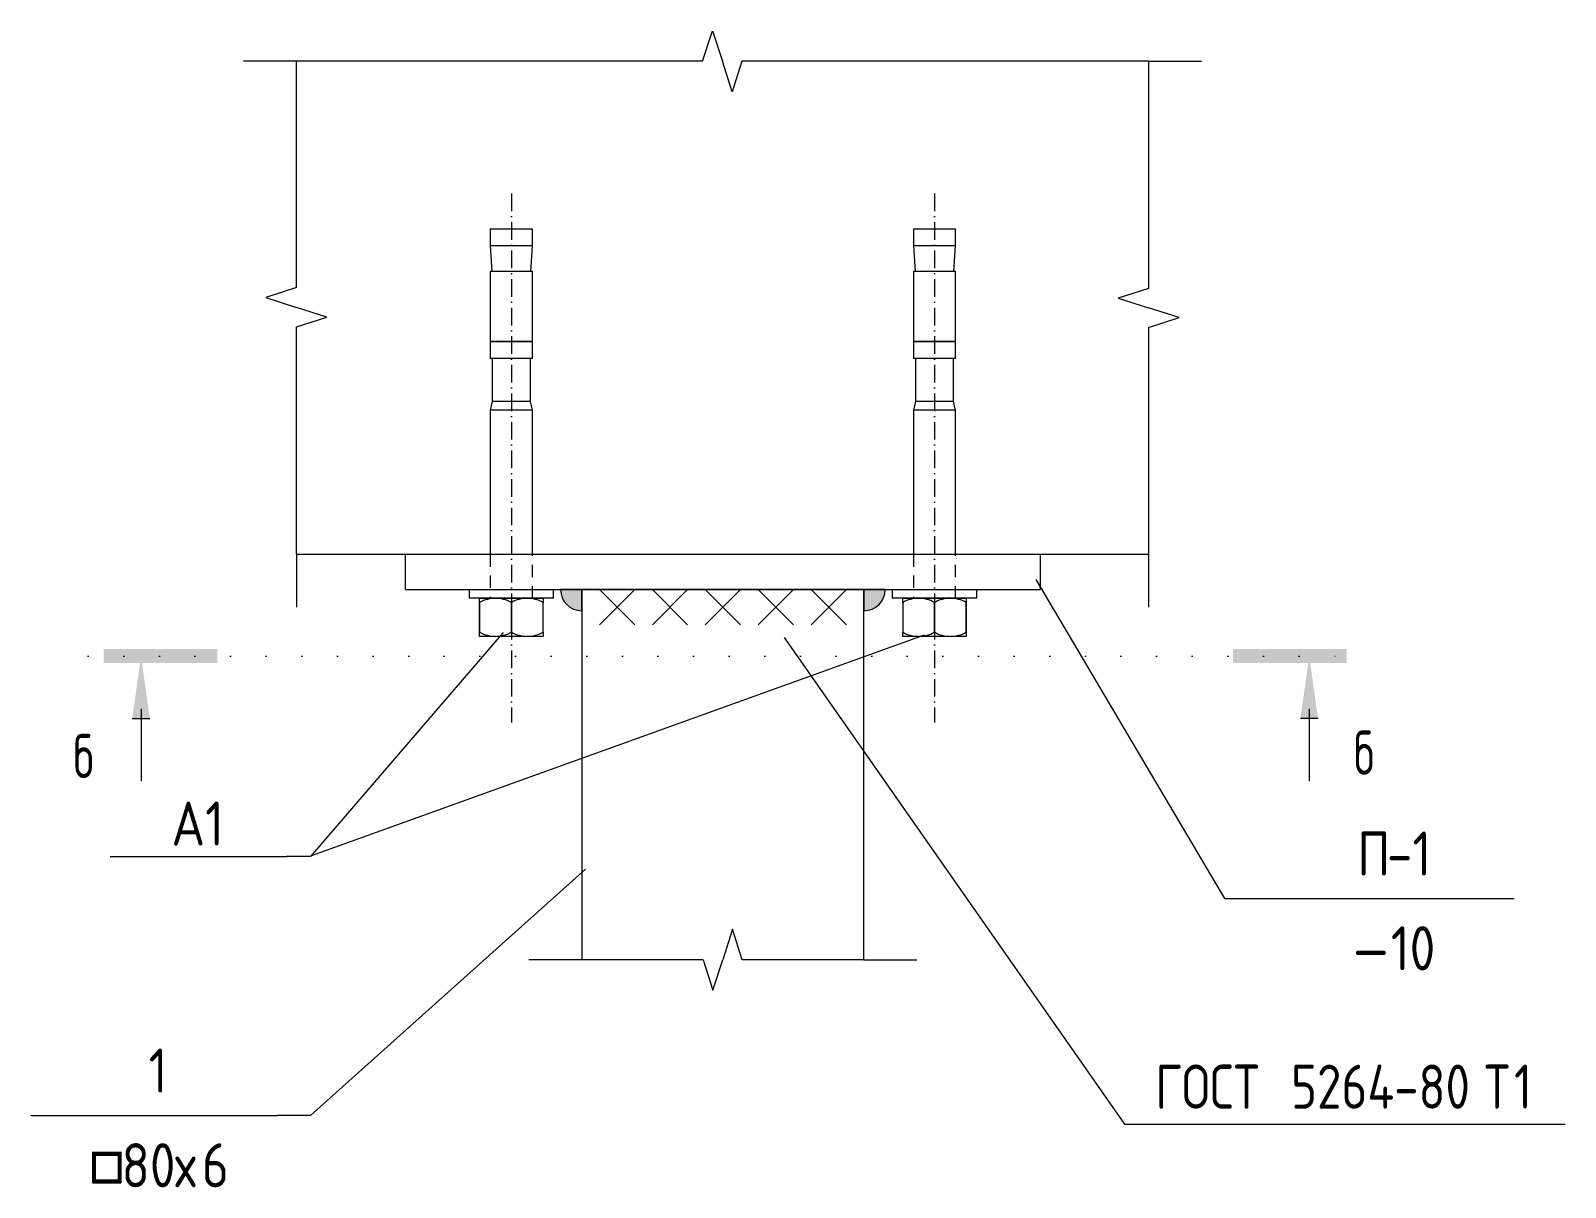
# Model space of a CAD drawing. Header units: millimetres. Extents: x 38797 to 82950, y -34477 to 2697.
# Drawn here: x 80235.7 to 80670.9, y -31624.6 to -31296.5 of the extents above; entities that cross this region are included whole.
import ezdxf

# ---------------------------------------------------------------- set-up
doc = ezdxf.new("R2010")
doc.units = ezdxf.units.MM
for name, pattern in [('01 Штриховая _4 мм_', [6, 3.5, -2.5]), ('02 Штрихпунктирная _5 мм_', [8, 5, -1.5, 0, -1.5]), ('04 Пунктир 10мм', [10, 0, -10])]:
    doc.linetypes.add(name, pattern=pattern)
for name, color, linetype, lineweight in [('AA_Linii', 7, 'Continuous', 9), ('AA_Oformlenie', 7, 'Continuous', 9), ('AA_Razrez', 7, 'Continuous', 9), ('AA_Vinoska', 7, 'Continuous', 9), ('AF_Balki', 7, 'Continuous', 20), ('KR_Detal', 7, 'Continuous', 20)]:
    doc.layers.add(name, color=color, linetype=linetype, lineweight=lineweight)
doc.styles.add('GOST Common_1', font='GOST_Common.ttf', dxfattribs={"width": 0.85, "height": 12.5})
doc.styles.add('ISOCPEUR_6', font='isocpeur.TTF', dxfattribs={"width": 0.7, "height": 12.5})
doc.styles.add('ISOCPEUR_7', font='isocpeur.TTF', dxfattribs={"width": 0.85, "height": 12.5})
doc.styles.add('ISOCPEUR_8', font='isocpeur.TTF', dxfattribs={"width": 0.85, "height": 12.5})

# ---------------------------------------------------------------- blocks, each defined once
blk = doc.blocks.new('354_Прокат Лист _НесКаркас_РабПлоск_ - 354_Прокат Лист _НесКаркас_РабПлоск_-3866538-Узел Б')
at = {"layer": 'AF_Balki'}
for p, q in [((41085.06, -31455), (41085.06, -31445)), ((41085.06, -31445), (41265.06, -31445)), ((41265.06, -31445), (41265.06, -31455)), ((41085.06, -31455), (41265.06, -31455))]:
    blk.add_line(p, q, dxfattribs=at)
blk = doc.blocks.new('354_Шайба_ГОСТ 11371-78_СоедНесК_РабПлоск_ - Шайба_ГОСТ 11371-78-3791985-Узел Б')
at = {"layer": 'KR_Detal'}
for p, q in [((41223.06, -31455), (41223.06, -31457.5)), ((41223.06, -31455), (41247.06, -31455)), ((41247.06, -31457.5), (41247.06, -31455)), ((41247.06, -31457.5), (41223.06, -31457.5))]:
    blk.add_line(p, q, dxfattribs=at)
blk = doc.blocks.new('354_Шайба_ГОСТ 11371-78_СоедНесК_РабПлоск_ - Шайба_ГОСТ 11371-78-V86-Узел Б')
at = {"layer": 'KR_Detal'}
for p, q in [((41103.06, -31455), (41103.06, -31457.5)), ((41103.06, -31455), (41127.06, -31455)), ((41127.06, -31457.5), (41127.06, -31455)), ((41127.06, -31457.5), (41103.06, -31457.5))]:
    blk.add_line(p, q, dxfattribs=at)
blk = doc.blocks.new('354_Анкер клиновой _СоедНесК_РабПлоск_ - M12x120_20-3789180-Узел Б')
at = {"layer": 'KR_Detal'}
for p, q in [((41229.06, -31352.7), (41229.06, -31357.5)), ((41229.06, -31352.7), (41241.06, -31352.7)), ((41241.06, -31357.5), (41241.06, -31352.7)), ((41229.06, -31357.5), (41229.54, -31364.7)), ((41241.06, -31357.5), (41229.06, -31357.5)), ((41240.59, -31364.7), (41241.06, -31357.5)), ((41229.06, -31364.7), (41229.06, -31384.7)), ((41229.06, -31364.7), (41241.06, -31364.7)), ((41241.06, -31384.7), (41241.06, -31364.7)), ((41241.06, -31384.7), (41229.06, -31384.7)), ((41229.06, -31384.7), (41229.06, -31389.5)), ((41229.06, -31384.7), (41241.06, -31384.7)), ((41241.06, -31389.5), (41241.06, -31384.7)), ((41241.06, -31389.5), (41229.06, -31389.5)), ((41229.66, -31389.5), (41229.66, -31401.7)), ((41240.46, -31401.7), (41240.46, -31389.5)), ((41229.66, -31401.7), (41229.06, -31404.1)), ((41240.46, -31401.7), (41229.66, -31401.7)), ((41241.06, -31404.1), (41240.46, -31401.7)), ((41229.06, -31404.1), (41229.06, -31445)), ((41241.06, -31404.1), (41229.06, -31404.1)), ((41241.06, -31445), (41241.06, -31404.1)), ((41226.06, -31457.5), (41230.56, -31457.5)), ((41226.06, -31458.68), (41226.06, -31467.12)), ((41230.88, -31457.5), (41235.06, -31457.5)), ((41235.06, -31457.5), (41239.24, -31457.5)), ((41235.06, -31467.12), (41235.06, -31458.68)), ((41239.56, -31457.5), (41244.06, -31457.5)), ((41244.06, -31467.12), (41244.06, -31458.68)), ((41230.56, -31468.3), (41226.06, -31468.3)), ((41235.06, -31468.3), (41230.88, -31468.3)), ((41239.24, -31468.3), (41235.06, -31468.3)), ((41244.06, -31468.3), (41239.56, -31468.3))]:
    blk.add_line(p, q, dxfattribs=at)
at = {"layer": 'KR_Detal', "linetype": '01 Штриховая _4 мм_', "lineweight": 9}
for p, q in [((41229.06, -31445.05), (41229.06, -31457.5)), ((41241.06, -31457.5), (41241.06, -31445.05))]:
    blk.add_line(p, q, dxfattribs=at)
at = {"layer": 'KR_Detal'}
for points in [[(41230.56, -31457.5), (41229.77, -31457.5), (41228.24, -31457.7), (41226.77, -31458.29), (41226.06, -31458.68)], [(41226.06, -31458.68), (41226.06, -31458.29), (41226.06, -31457.7), (41226.06, -31457.5), (41226.06, -31457.5)], [(41235.06, -31458.68), (41234.35, -31458.29), (41232.89, -31457.7), (41231.35, -31457.5), (41230.56, -31457.5)], [(41239.56, -31457.5), (41238.77, -31457.5), (41237.24, -31457.7), (41235.77, -31458.29), (41235.06, -31458.68)], [(41244.06, -31458.68), (41243.35, -31458.29), (41241.89, -31457.7), (41240.35, -31457.5), (41239.56, -31457.5)], [(41244.06, -31457.5), (41244.06, -31457.5), (41244.06, -31457.7), (41244.06, -31458.29), (41244.06, -31458.68)], [(41226.06, -31467.12), (41226.77, -31467.51), (41228.24, -31468.1), (41229.77, -31468.3), (41230.56, -31468.3)], [(41226.06, -31468.3), (41226.06, -31468.3), (41226.06, -31468.1), (41226.06, -31467.51), (41226.06, -31467.12)], [(41230.56, -31468.3), (41231.35, -31468.3), (41232.89, -31468.1), (41234.35, -31467.51), (41235.06, -31467.12)], [(41235.06, -31467.12), (41235.77, -31467.51), (41237.24, -31468.1), (41238.77, -31468.3), (41239.56, -31468.3)], [(41239.56, -31468.3), (41240.35, -31468.3), (41241.89, -31468.1), (41243.35, -31467.51), (41244.06, -31467.12)], [(41244.06, -31467.12), (41244.06, -31467.51), (41244.06, -31468.1), (41244.06, -31468.3), (41244.06, -31468.3)]]:
    blk.add_open_spline(points, degree=3, dxfattribs=at)
blk = doc.blocks.new('354_Анкер клиновой _СоедНесК_РабПлоск_ - M12x120_20-3803632-Узел Б')
at = {"layer": 'KR_Detal'}
for p, q in [((41229.06, -31352.7), (41229.06, -31357.5)), ((41229.06, -31352.7), (41241.06, -31352.7)), ((41241.06, -31357.5), (41241.06, -31352.7)), ((41229.06, -31357.5), (41229.54, -31364.7)), ((41241.06, -31357.5), (41229.06, -31357.5)), ((41240.59, -31364.7), (41241.06, -31357.5)), ((41229.06, -31364.7), (41229.06, -31384.7)), ((41229.06, -31364.7), (41229.49, -31364.7)), ((41240.63, -31364.7), (41241.06, -31364.7)), ((41241.06, -31384.7), (41241.06, -31364.7)), ((41236.61, -31384.7), (41229.06, -31384.7)), ((41229.06, -31384.7), (41229.06, -31389.5)), ((41229.06, -31384.7), (41236.61, -31384.7)), ((41241.06, -31384.7), (41236.63, -31384.7)), ((41236.63, -31384.7), (41241.06, -31384.7)), ((41241.06, -31389.5), (41241.06, -31384.7)), ((41236.61, -31389.5), (41229.06, -31389.5)), ((41229.66, -31389.5), (41229.66, -31401.7)), ((41241.06, -31389.5), (41236.63, -31389.5)), ((41240.46, -31401.7), (41240.46, -31389.5)), ((41229.66, -31401.7), (41229.06, -31404.1)), ((41240.46, -31401.7), (41229.66, -31401.7)), ((41241.06, -31404.1), (41240.46, -31401.7)), ((41229.06, -31404.1), (41229.06, -31445)), ((41241.06, -31404.1), (41229.06, -31404.1)), ((41241.06, -31445), (41241.06, -31404.1)), ((41226.06, -31457.5), (41230.56, -31457.5)), ((41226.06, -31458.68), (41226.06, -31467.12)), ((41230.56, -31457.5), (41230.78, -31457.5)), ((41230.88, -31457.5), (41235.06, -31457.5)), ((41235.06, -31457.5), (41239.24, -31457.5)), ((41235.06, -31458.68), (41235.06, -31467.12)), ((41239.34, -31457.5), (41239.56, -31457.5)), ((41239.56, -31457.5), (41244.06, -31457.5)), ((41244.06, -31458.68), (41244.06, -31467.12)), ((41230.56, -31468.3), (41226.06, -31468.3)), ((41235.06, -31468.3), (41230.88, -31468.3)), ((41239.24, -31468.3), (41235.06, -31468.3)), ((41244.06, -31468.3), (41239.56, -31468.3))]:
    blk.add_line(p, q, dxfattribs=at)
at = {"layer": 'KR_Detal', "linetype": '01 Штриховая _4 мм_', "lineweight": 9}
for p, q in [((41229.51, -31364.7), (41240.61, -31364.7)), ((41229.06, -31445.05), (41229.06, -31457.5)), ((41241.06, -31457.5), (41241.06, -31445.05))]:
    blk.add_line(p, q, dxfattribs=at)
at = {"layer": 'KR_Detal'}
for points in [[(41226.06, -31458.68), (41226.06, -31458.29), (41226.06, -31457.7), (41226.06, -31457.5), (41226.06, -31457.5)], [(41244.06, -31457.5), (41244.06, -31457.5), (41244.06, -31457.7), (41244.06, -31458.29), (41244.06, -31458.68)], [(41226.06, -31467.12), (41226.77, -31467.51), (41228.24, -31468.1), (41229.77, -31468.3), (41230.56, -31468.3)], [(41226.06, -31468.3), (41226.06, -31468.3), (41226.06, -31468.1), (41226.06, -31467.51), (41226.06, -31467.12)], [(41230.56, -31468.3), (41231.35, -31468.3), (41232.89, -31468.1), (41234.35, -31467.51), (41235.06, -31467.12)], [(41235.06, -31467.12), (41235.77, -31467.51), (41237.24, -31468.1), (41238.77, -31468.3), (41239.56, -31468.3)], [(41239.56, -31468.3), (41240.35, -31468.3), (41241.89, -31468.1), (41243.35, -31467.51), (41244.06, -31467.12)], [(41244.06, -31467.12), (41244.06, -31467.51), (41244.06, -31468.1), (41244.06, -31468.3), (41244.06, -31468.3)]]:
    blk.add_open_spline(points, degree=3, dxfattribs=at)
for points, knots in [([(41230.25, -31457.51), (41229.57, -31457.53), (41228.14, -31457.74), (41226.77, -31458.29), (41226.06, -31458.68)], [0.0657799, 0.0657799, 0.0657799, 0.0657799, 0.5, 1, 1, 1, 1]), ([(41235.06, -31458.68), (41234.35, -31458.29), (41232.97, -31457.73), (41231.52, -31457.53), (41230.82, -31457.5)], [0, 0, 0, 0, 0.5, 0.9441988, 0.9441988, 0.9441988, 0.9441988]), ([(41239.3, -31457.5), (41238.6, -31457.53), (41237.16, -31457.73), (41235.77, -31458.29), (41235.06, -31458.68)], [0.0558012, 0.0558012, 0.0558012, 0.0558012, 0.5, 1, 1, 1, 1]), ([(41244.06, -31458.68), (41243.35, -31458.29), (41241.98, -31457.74), (41240.55, -31457.53), (41239.87, -31457.51)], [0, 0, 0, 0, 0.5, 0.9342201, 0.9342201, 0.9342201, 0.9342201])]:
    blk.add_open_spline(points, degree=3, knots=knots, dxfattribs=at)
blk = doc.blocks.new('354_Шайба_ГОСТ 11371-78_СоедНесК_РабПлоск_ - Шайба_ГОСТ 11371-78-3803743-Узел Б')
at = {"layer": 'KR_Detal'}
for p, q in [((41223.06, -31455), (41223.06, -31457.5)), ((41223.06, -31455), (41229.06, -31455)), ((41241.06, -31455), (41247.06, -31455)), ((41247.06, -31457.5), (41247.06, -31455)), ((41247.06, -31457.5), (41223.06, -31457.5))]:
    blk.add_line(p, q, dxfattribs=at)
at = {"layer": 'KR_Detal', "linetype": '01 Штриховая _4 мм_', "lineweight": 9}
blk.add_line((41229.06, -31455), (41241.06, -31455), dxfattribs=at)
blk = doc.blocks.new('354_Анкер клиновой _СоедНесК_РабПлоск_ - M12x120_20-V85-Узел Б')
at = {"layer": 'KR_Detal'}
for p, q in [((41109.06, -31352.7), (41109.06, -31357.5)), ((41109.06, -31352.7), (41121.06, -31352.7)), ((41121.06, -31357.5), (41121.06, -31352.7)), ((41109.06, -31357.5), (41109.54, -31364.7)), ((41121.06, -31357.5), (41109.06, -31357.5)), ((41120.59, -31364.7), (41121.06, -31357.5)), ((41109.06, -31364.7), (41109.06, -31384.7)), ((41109.06, -31364.7), (41121.06, -31364.7)), ((41121.06, -31384.7), (41121.06, -31364.7)), ((41121.06, -31384.7), (41109.06, -31384.7)), ((41109.06, -31384.7), (41109.06, -31389.5)), ((41109.06, -31384.7), (41121.06, -31384.7)), ((41121.06, -31389.5), (41121.06, -31384.7)), ((41121.06, -31389.5), (41109.06, -31389.5)), ((41109.66, -31389.5), (41109.66, -31401.7)), ((41120.46, -31401.7), (41120.46, -31389.5)), ((41109.66, -31401.7), (41109.06, -31404.1)), ((41120.46, -31401.7), (41109.66, -31401.7)), ((41121.06, -31404.1), (41120.46, -31401.7)), ((41109.06, -31404.1), (41109.06, -31445)), ((41121.06, -31404.1), (41109.06, -31404.1)), ((41121.06, -31445), (41121.06, -31404.1)), ((41106.06, -31457.5), (41110.56, -31457.5)), ((41106.06, -31458.68), (41106.06, -31467.12)), ((41110.88, -31457.5), (41115.06, -31457.5)), ((41115.06, -31458.68), (41115.06, -31467.12)), ((41115.08, -31457.5), (41119.24, -31457.5)), ((41119.56, -31457.5), (41124.06, -31457.5)), ((41124.06, -31467.12), (41124.06, -31458.68)), ((41110.56, -31468.3), (41106.06, -31468.3)), ((41115.06, -31468.3), (41110.88, -31468.3)), ((41119.24, -31468.3), (41115.06, -31468.3)), ((41124.06, -31468.3), (41119.56, -31468.3))]:
    blk.add_line(p, q, dxfattribs=at)
at = {"layer": 'KR_Detal', "linetype": '01 Штриховая _4 мм_', "lineweight": 9}
for p, q in [((41109.06, -31445.05), (41109.06, -31457.5)), ((41121.06, -31457.5), (41121.06, -31445.05))]:
    blk.add_line(p, q, dxfattribs=at)
at = {"layer": 'KR_Detal'}
for points in [[(41110.56, -31457.5), (41109.77, -31457.5), (41108.24, -31457.7), (41106.77, -31458.29), (41106.06, -31458.68)], [(41106.06, -31458.68), (41106.06, -31458.29), (41106.06, -31457.7), (41106.06, -31457.5), (41106.06, -31457.5)], [(41115.06, -31458.68), (41114.35, -31458.29), (41112.89, -31457.7), (41111.35, -31457.5), (41110.56, -31457.5)], [(41119.56, -31457.5), (41118.77, -31457.5), (41117.24, -31457.7), (41115.77, -31458.29), (41115.06, -31458.68)], [(41124.06, -31458.68), (41123.35, -31458.29), (41121.89, -31457.7), (41120.35, -31457.5), (41119.56, -31457.5)], [(41124.06, -31457.5), (41124.06, -31457.5), (41124.06, -31457.7), (41124.06, -31458.29), (41124.06, -31458.68)], [(41106.06, -31467.12), (41106.77, -31467.51), (41108.24, -31468.1), (41109.77, -31468.3), (41110.56, -31468.3)], [(41106.06, -31468.3), (41106.06, -31468.3), (41106.06, -31468.1), (41106.06, -31467.51), (41106.06, -31467.12)], [(41110.56, -31468.3), (41111.35, -31468.3), (41112.89, -31468.1), (41114.35, -31467.51), (41115.06, -31467.12)], [(41115.06, -31467.12), (41115.77, -31467.51), (41117.24, -31468.1), (41118.77, -31468.3), (41119.56, -31468.3)], [(41119.56, -31468.3), (41120.35, -31468.3), (41121.89, -31468.1), (41123.35, -31467.51), (41124.06, -31467.12)], [(41124.06, -31467.12), (41124.06, -31467.51), (41124.06, -31468.1), (41124.06, -31468.3), (41124.06, -31468.3)]]:
    blk.add_open_spline(points, degree=3, dxfattribs=at)
blk = doc.blocks.new('354_Анкер клиновой _СоедНесК_РабПлоск_ - M12x120_20-V87-Узел Б')
at = {"layer": 'KR_Detal'}
for p, q in [((41109.06, -31352.7), (41109.06, -31357.5)), ((41109.06, -31352.7), (41121.06, -31352.7)), ((41121.06, -31357.5), (41121.06, -31352.7)), ((41109.06, -31357.5), (41109.54, -31364.7)), ((41121.06, -31357.5), (41109.06, -31357.5)), ((41120.59, -31364.7), (41121.06, -31357.5)), ((41109.06, -31364.7), (41109.06, -31384.7)), ((41109.06, -31364.7), (41109.49, -31364.7)), ((41120.63, -31364.7), (41121.06, -31364.7)), ((41121.06, -31384.7), (41121.06, -31364.7)), ((41115.06, -31384.7), (41109.06, -31384.7)), ((41109.06, -31384.7), (41109.06, -31389.5)), ((41109.06, -31384.7), (41115.06, -31384.7)), ((41121.06, -31384.7), (41115.08, -31384.7)), ((41115.08, -31384.7), (41121.06, -31384.7)), ((41121.06, -31389.5), (41121.06, -31384.7)), ((41121.06, -31389.5), (41109.06, -31389.5)), ((41109.66, -31389.5), (41109.66, -31401.7)), ((41120.46, -31401.7), (41120.46, -31389.5)), ((41109.66, -31401.7), (41109.06, -31404.1)), ((41120.46, -31401.7), (41109.66, -31401.7)), ((41121.06, -31404.1), (41120.46, -31401.7)), ((41109.06, -31404.1), (41109.06, -31445)), ((41121.06, -31404.1), (41109.06, -31404.1)), ((41121.06, -31445), (41121.06, -31404.1)), ((41106.06, -31457.5), (41110.56, -31457.5)), ((41106.06, -31467.12), (41106.06, -31458.68)), ((41110.56, -31457.5), (41110.78, -31457.5)), ((41110.88, -31457.5), (41115.06, -31457.5)), ((41115.06, -31467.12), (41115.06, -31458.68)), ((41115.08, -31457.5), (41119.24, -31457.5)), ((41119.34, -31457.5), (41119.56, -31457.5)), ((41119.56, -31457.5), (41124.06, -31457.5)), ((41124.06, -31467.12), (41124.06, -31458.68)), ((41110.56, -31468.3), (41106.06, -31468.3)), ((41115.06, -31468.3), (41110.88, -31468.3)), ((41119.24, -31468.3), (41115.06, -31468.3)), ((41124.06, -31468.3), (41119.56, -31468.3))]:
    blk.add_line(p, q, dxfattribs=at)
at = {"layer": 'KR_Detal', "linetype": '01 Штриховая _4 мм_', "lineweight": 9}
for p, q in [((41109.51, -31364.7), (41120.61, -31364.7)), ((41109.06, -31445.05), (41109.06, -31457.5)), ((41121.06, -31457.5), (41121.06, -31445.05))]:
    blk.add_line(p, q, dxfattribs=at)
at = {"layer": 'KR_Detal'}
for points in [[(41106.06, -31458.68), (41106.06, -31458.29), (41106.06, -31457.7), (41106.06, -31457.5), (41106.06, -31457.5)], [(41124.06, -31457.5), (41124.06, -31457.5), (41124.06, -31457.7), (41124.06, -31458.29), (41124.06, -31458.68)], [(41106.06, -31468.3), (41106.06, -31468.3), (41106.06, -31468.1), (41106.06, -31467.51), (41106.06, -31467.12)], [(41106.06, -31467.12), (41106.77, -31467.51), (41108.24, -31468.1), (41109.77, -31468.3), (41110.56, -31468.3)], [(41110.56, -31468.3), (41111.35, -31468.3), (41112.89, -31468.1), (41114.35, -31467.51), (41115.06, -31467.12)], [(41115.06, -31467.12), (41115.77, -31467.51), (41117.24, -31468.1), (41118.77, -31468.3), (41119.56, -31468.3)], [(41119.56, -31468.3), (41120.35, -31468.3), (41121.89, -31468.1), (41123.35, -31467.51), (41124.06, -31467.12)], [(41124.06, -31467.12), (41124.06, -31467.51), (41124.06, -31468.1), (41124.06, -31468.3), (41124.06, -31468.3)]]:
    blk.add_open_spline(points, degree=3, dxfattribs=at)
for points, knots in [([(41110.25, -31457.51), (41109.57, -31457.53), (41108.14, -31457.74), (41106.77, -31458.29), (41106.06, -31458.68)], [0.0657799, 0.0657799, 0.0657799, 0.0657799, 0.5, 1, 1, 1, 1]), ([(41115.06, -31458.68), (41114.35, -31458.29), (41112.97, -31457.73), (41111.52, -31457.53), (41110.82, -31457.5)], [0, 0, 0, 0, 0.5, 0.9441988, 0.9441988, 0.9441988, 0.9441988]), ([(41119.3, -31457.5), (41118.6, -31457.53), (41117.16, -31457.73), (41115.77, -31458.29), (41115.06, -31458.68)], [0.0558012, 0.0558012, 0.0558012, 0.0558012, 0.5, 1, 1, 1, 1]), ([(41124.06, -31458.68), (41123.35, -31458.29), (41121.98, -31457.74), (41120.55, -31457.53), (41119.87, -31457.51)], [0, 0, 0, 0, 0.5, 0.9342201, 0.9342201, 0.9342201, 0.9342201])]:
    blk.add_open_spline(points, degree=3, knots=knots, dxfattribs=at)
blk = doc.blocks.new('354_Шайба_ГОСТ 11371-78_СоедНесК_РабПлоск_ - Шайба_ГОСТ 11371-78-V88-Узел Б')
at = {"layer": 'KR_Detal'}
for p, q in [((41103.06, -31455), (41103.06, -31457.5)), ((41103.06, -31455), (41109.06, -31455)), ((41121.06, -31455), (41127.06, -31455)), ((41127.06, -31457.5), (41127.06, -31455)), ((41115.06, -31457.5), (41103.06, -31457.5)), ((41127.06, -31457.5), (41115.08, -31457.5))]:
    blk.add_line(p, q, dxfattribs=at)
at = {"layer": 'KR_Detal', "linetype": '01 Штриховая _4 мм_', "lineweight": 9}
blk.add_line((41109.06, -31455), (41121.06, -31455), dxfattribs=at)
blk = doc.blocks.new('011_ЛинияОбрыва _ЭлУзла_Линия_ - Тип 1-3858798-Узел Б')
at = {"layer": 'AA_Oformlenie'}
for p, q in [((41169.43, -31560), (41135.06, -31560)), ((41215.06, -31560), (41180.56, -31560))]:
    blk.add_line(p, q, dxfattribs=at)
blk = doc.blocks.new('011_ЛинияОбрыва _ЭлУзла_Линия_ - Тип 1-3860959-Узел Б')
at = {"layer": 'AA_Oformlenie'}
for p, q in [((41054.1, -31369.37), (41054.1, -31305.18)), ((41054.1, -31445), (41054.1, -31380.5))]:
    blk.add_line(p, q, dxfattribs=at)
blk = doc.blocks.new('011_ЛинияОбрыва _ЭлУзла_Линия_ - Тип 1-3860998-Узел Б')
at = {"layer": 'AA_Oformlenie'}
for p, q in [((41295.79, -31305.18), (41295.79, -31369.59)), ((41295.79, -31380.72), (41295.79, -31445))]:
    blk.add_line(p, q, dxfattribs=at)
blk = doc.blocks.new('011_ЛинияОбрыва _ЭлУзла_Линия_ - Тип 1-3861166-Узел Б')
at = {"layer": 'AA_Oformlenie'}
for p, q in [((41169.31, -31305.18), (41054.1, -31305.18)), ((41295.79, -31305.18), (41180.44, -31305.18))]:
    blk.add_line(p, q, dxfattribs=at)
blk = doc.blocks.new('Последовательность узлов - Сплошная 2мм М5-2304530-Узел Б')
at = {"layer": 'AA_Oformlenie'}
for p, q in [((41155.06, -31455), (41135.06, -31455)), ((41150.06, -31465), (41140.06, -31455)), ((41140.06, -31465), (41150.06, -31455)), ((41170.06, -31455), (41150.06, -31455)), ((41165.06, -31465), (41155.06, -31455)), ((41155.06, -31465), (41165.06, -31455)), ((41185.06, -31455), (41165.06, -31455)), ((41180.06, -31465), (41170.06, -31455)), ((41170.06, -31465), (41180.06, -31455)), ((41200.06, -31455), (41180.06, -31455)), ((41195.06, -31465), (41185.06, -31455)), ((41185.06, -31465), (41195.06, -31455)), ((41215.06, -31455), (41195.06, -31455)), ((41210.06, -31465), (41200.06, -31455)), ((41200.06, -31465), (41210.06, -31455))]:
    blk.add_line(p, q, dxfattribs=at)
blk = doc.blocks.new('044_М_Универсальная с полкой - Марка-3841701-Узел Б')
at = {"layer": 'AA_Vinoska'}
blk.add_line((41001.26, -31530.72), (41051.26, -31530.72), dxfattribs=at)
blk = doc.blocks.new('043_М_Балки_Полка - Позиция_Наименование_дп14-3841353-Узел Б')
at = {"layer": 'AA_Vinoska'}
blk.add_line((41329.44, -31542.63), (41399.44, -31542.63), dxfattribs=at)
blk = doc.blocks.new('010_Текст с выноской - Текст 2 строки-3808361-Узел Б')
at = {"layer": 'AA_Vinoska'}
blk.add_line((41288.95, -31606.67), (41413.95, -31606.67), dxfattribs=at)
blk = doc.blocks.new('Разрез - Номер узла_ сзади-394133-Узел Б')
at = {"layer": 'AA_Razrez'}
for points in [[(41319.69, -31471.87), (41319.69, -31475.86), (41351.97, -31475.86), (41351.97, -31471.87)], [(41338.85, -31491.56), (41343.82, -31491.56), (41341.34, -31473.89)]]:
    blk.add_hatch(color=256, dxfattribs=at).paths.add_polyline_path(points)
for p, q in [((41341.34, -31488.89), (41341.34, -31509.37)), ((41343.82, -31491.56), (41338.85, -31491.56))]:
    blk.add_line(p, q, dxfattribs=at)
blk = doc.blocks.new('Разрез - Номер узла_ спереди-394134-Узел Б')
at = {"layer": 'AA_Razrez'}
for points in [[(41031.69, -31471.87), (41031.69, -31475.86), (40999.41, -31475.86), (40999.41, -31471.87)], [(41012.53, -31491.56), (41007.56, -31491.56), (41010.05, -31473.89)]]:
    blk.add_hatch(color=256, dxfattribs=at).paths.add_polyline_path(points)
for p, q in [((41010.05, -31488.89), (41010.05, -31509.37)), ((41007.56, -31491.56), (41012.53, -31491.56))]:
    blk.add_line(p, q, dxfattribs=at)

msp = doc.modelspace()

# ---------------------------------------------------------------- hatches: boundary and pattern name
at = {"layer": 'AA_Oformlenie'}
msp.add_hatch(color=250, dxfattribs=at).paths.add_polyline_path([(80392.0457, -31461.0338), (80392.0457, -31454.9993), (80386.0113, -31455), (80386.2168, -31456.5611), (80386.8197, -31458.0165), (80387.7787, -31459.2663), (80389.0285, -31460.2253), (80390.4839, -31460.8281), (80392.0437, -31461.0335)])
h = msp.add_hatch(color=250, dxfattribs=at)
h.paths.add_polyline_path([(80472.0396, -31461.0338), (80473.6015, -31460.8281), (80475.0569, -31460.2253), (80476.3067, -31459.2663), (80477.2657, -31458.0165), (80477.8685, -31456.5611), (80478.0741, -31454.9993), (80472.0396, -31455), (80472.0396, -31460.8281)])
h.paths.add_polyline_path([(80472.0427, -31455.0001), (80472.0424, -31455), (80473.6015, -31455)])

# ---------------------------------------------------------------- linework, layer by layer
at = {"layer": 'AA_Linii', "linetype": '02 Штрихпунктирная _5 мм_', "lineweight": 20}
for p, q in [((80372.0427, -31342.7), (80372.0427, -31492.7)), ((80492.0427, -31342.7), (80492.0427, -31492.7))]:
    msp.add_line(p, q, dxfattribs=at)
at = {"layer": 'AA_Linii', "lineweight": 20}
msp.add_line((80311.0825, -31445), (80552.7665, -31445), dxfattribs=at)
at = {"layer": 'AA_Linii'}
for p, q in [((80392.0457, -31454.9993), (80386.0112, -31454.9993)), ((80392.0457, -31461.0338), (80392.0457, -31454.9993)), ((80478.0741, -31454.9993), (80472.0396, -31454.9993)), ((80472.0396, -31454.9993), (80472.0396, -31461.0338))]:
    msp.add_line(p, q, dxfattribs=at)
for centre, start, end in [((80392.0457, -31454.9993), 180, 270), ((80472.0396, -31454.9993), 270, 0)]:
    msp.add_arc(centre, 6.0345, start, end, dxfattribs=at)
at = {"layer": 'AA_Razrez', "linetype": '04 Пунктир 10мм'}
msp.add_line((80252.0283, -31473.8895), (80613.3184, -31473.8895), dxfattribs=at)
at = {"layer": 'AA_Vinoska'}
for p, q in [((80426.2937, -31305.1788), (80429.1091, -31296.5138)), ((80429.1091, -31296.5138), (80431.9245, -31305.1788)), ((80311.0825, -31305.1788), (80296.0825, -31305.1788)), ((80434.6745, -31313.839), (80431.9245, -31305.1788)), ((80437.4245, -31305.1788), (80434.6745, -31313.839)), ((80552.7665, -31305.1788), (80567.7665, -31305.1788)), ((80311.0825, -31369.3691), (80302.4175, -31372.1846)), ((80302.4175, -31372.1846), (80311.0825, -31375)), ((80552.7665, -31369.5894), (80544.1063, -31372.3394)), ((80544.1063, -31372.3394), (80552.7665, -31375.0894)), ((80319.7428, -31377.75), (80311.0825, -31375)), ((80561.4316, -31377.9048), (80552.7665, -31375.0894)), ((80311.0825, -31380.5), (80319.7428, -31377.75)), ((80552.7665, -31380.7203), (80561.4316, -31377.9048)), ((80311.0825, -31445), (80311.0825, -31460)), ((80552.7665, -31445), (80552.7665, -31460)), ((80520.7905, -31452.1231), (80574.2654, -31542.6326)), ((80489.0886, -31467.9189), (80314.8415, -31530.7178)), ((80369.7681, -31467.2333), (80315.0737, -31530.7178)), ((80449.4121, -31468.6323), (80545.93, -31606.6725)), ((80314.8415, -31530.7178), (80308.2369, -31530.7178)), ((80315.0737, -31530.7178), (80308.2369, -31530.7178)), ((80393.0448, -31534.358), (80315.0737, -31604.1725)), ((80574.2654, -31542.6326), (80586.4206, -31542.6326)), ((80434.7927, -31551.3397), (80432.0427, -31560)), ((80437.5427, -31560), (80434.7927, -31551.3397)), ((80392.0427, -31560), (80377.0427, -31560)), ((80426.4118, -31560), (80429.2272, -31568.665)), ((80429.2272, -31568.665), (80432.0427, -31560)), ((80472.0427, -31560), (80487.0427, -31560)), ((80315.0737, -31604.1725), (80305.7369, -31604.1725))]:
    msp.add_line(p, q, dxfattribs=at)
at = {"layer": 'AF_Balki'}
for p, q in [((80392.0427, -31455), (80392.0427, -31560)), ((80404.0427, -31455), (80460.0427, -31455)), ((80472.0427, -31560), (80472.0427, -31455))]:
    msp.add_line(p, q, dxfattribs=at)
at = {"layer": 'AF_Balki', "flags": 128}
for points in [[(80392.0427, -31455), (80392.3435, -31455), (80393.2311, -31455), (80394.6607, -31455), (80396.5608, -31455), (80398.8361, -31455), (80401.3724, -31455), (80404.0427, -31455)], [(80460.0427, -31455), (80462.7129, -31455), (80465.2493, -31455), (80467.5246, -31455), (80469.4247, -31455), (80470.8543, -31455), (80471.7418, -31455), (80472.0427, -31455)]]:
    msp.add_lwpolyline(points, dxfattribs=at)

# ---------------------------------------------------------------- block references
at = {"layer": 'AA_Oformlenie'}
for name in ['011_ЛинияОбрыва _ЭлУзла_Линия_ - Тип 1-3860959-Узел Б', '011_ЛинияОбрыва _ЭлУзла_Линия_ - Тип 1-3861166-Узел Б', '011_ЛинияОбрыва _ЭлУзла_Линия_ - Тип 1-3860998-Узел Б', 'Последовательность узлов - Сплошная 2мм М5-2304530-Узел Б', '011_ЛинияОбрыва _ЭлУзла_Линия_ - Тип 1-3858798-Узел Б']:
    msp.add_blockref(name, (39256.9811, 0), dxfattribs=at)
at = {"layer": 'AA_Razrez'}
for name in ['Разрез - Номер узла_ спереди-394134-Узел Б', 'Разрез - Номер узла_ сзади-394133-Узел Б']:
    msp.add_blockref(name, (39256.9811, 0), dxfattribs=at)
at = {"layer": 'AA_Vinoska'}
for name, p in [('044_М_Универсальная с полкой - Марка-3841701-Узел Б', (39256.9811, 0)), ('043_М_Балки_Полка - Позиция_Наименование_дп14-3841353-Узел Б', (39256.9811, 0)), ('043_М_Балки_Полка - Позиция_Наименование_дп14-3841353-Узел Б', (38906.2974, -61.5399)), ('010_Текст с выноской - Текст 2 строки-3808361-Узел Б', (39256.9811, 0))]:
    msp.add_blockref(name, p, dxfattribs=at)
at = {"layer": 'AF_Balki'}
msp.add_blockref('354_Прокат Лист _НесКаркас_РабПлоск_ - 354_Прокат Лист _НесКаркас_РабПлоск_-3866538-Узел Б', (39256.9811, 0), dxfattribs=at)
at = {"layer": 'KR_Detal', "linetype": '01 Штриховая _4 мм_', "lineweight": 9}
for name in ['354_Анкер клиновой _СоедНесК_РабПлоск_ - M12x120_20-V85-Узел Б', '354_Анкер клиновой _СоедНесК_РабПлоск_ - M12x120_20-V87-Узел Б', '354_Анкер клиновой _СоедНесК_РабПлоск_ - M12x120_20-3789180-Узел Б', '354_Анкер клиновой _СоедНесК_РабПлоск_ - M12x120_20-3803632-Узел Б', '354_Шайба_ГОСТ 11371-78_СоедНесК_РабПлоск_ - Шайба_ГОСТ 11371-78-V88-Узел Б', '354_Шайба_ГОСТ 11371-78_СоедНесК_РабПлоск_ - Шайба_ГОСТ 11371-78-3803743-Узел Б']:
    msp.add_blockref(name, (39256.9811, 0), dxfattribs=at)
at = {"layer": 'KR_Detal'}
for name in ['354_Шайба_ГОСТ 11371-78_СоедНесК_РабПлоск_ - Шайба_ГОСТ 11371-78-V86-Узел Б', '354_Шайба_ГОСТ 11371-78_СоедНесК_РабПлоск_ - Шайба_ГОСТ 11371-78-3791985-Узел Б']:
    msp.add_blockref(name, (39256.9811, 0), dxfattribs=at)

# ---------------------------------------------------------------- texts
at = {"layer": 'AA_Razrez', "char_height": 12.5, "width": 7.575947, "attachment_point": 1, "style": 'ISOCPEUR_6'}
for insert in [(80247.8661, -31496.0079), (80611.0055, -31495.0492)]:
    msp.add_mtext('\\fISOCPEUR|b0|i0|c204|p34|;\\W.7;б', dxfattribs=dict(at, insert=insert))
at = {"layer": 'AA_Vinoska', "char_height": 12.5, "attachment_point": 1}
for s, insert, width, style in [('\\fISOCPEUR|b0|i0|c204|p34|;\\W.85;А', (80275.6507, -31515.129), 11.584384, 'ISOCPEUR_7'), ('\\fISOCPEUR|b0|i0|c204|p34|;\\W.85;1', (80285.2088, -31515.129), 6.473627, 'ISOCPEUR_7'), ('\\fISOCPEUR|b0|i0|c204|p34|;\\W.85;П', (80611.9111, -31523.665), 10.221516, 'ISOCPEUR_7'), ('-1', (80620.3447, -31523.665), 15.672991, 'ISOCPEUR_7'), ('10', (80621.4674, -31550.5199), 15.672991, 'ISOCPEUR_7'), ('\\fISOCPEUR|b0|i0|c204|p34|;\\W.85;—', (80610.7849, -31550.5199), 12.947253, 'ISOCPEUR_7'), ('\\fISOCPEUR|b0|i0|c204|p34|;\\W.85;1', (80269.2175, -31585.2049), 6.473627, 'ISOCPEUR_7'), ('ГОСТ', (80554.6476, -31589.761), 38.841759, 'GOST Common_1'), (' 5264-80 ', (80586.6953, -31589.761), 74.276347, 'GOST Common_1'), ('\\fGOST Common|b0|i0|c204|p34|;\\W.85;Т', (80647.9794, -31589.761), 10.221516, 'GOST Common_1'), ('\\fGOST Common|b0|i0|c204|p34|;\\W.85;1', (80656.413, -31589.761), 6.473627, 'GOST Common_1'), ('80', (80261.4993, -31612.0597), 18.398728, 'ISOCPEUR_7'), ('\\fISOCPEUR|b0|i0|c204|p34|;\\W.85;6', (80284.27, -31612.0597), 9.199364, 'ISOCPEUR_7'), ('\\fISOCPEUR|b0|i0|c130|p34|;\\W.85;□', (80251.9412, -31612.0597), 11.584384, 'ISOCPEUR_8'), ('\\fISOCPEUR|b0|i0|c204|p34|;\\W.85;х', (80276.6798, -31612.0597), 9.199364, 'ISOCPEUR_7')]:
    msp.add_mtext(s, dxfattribs=dict(at, insert=insert, width=width, style=style))

doc.saveas('drawing.dxf')
